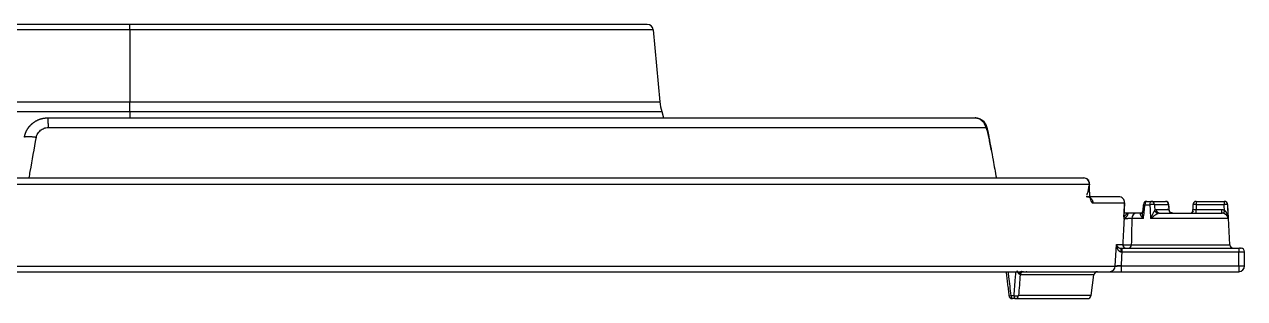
# Model space of a CAD drawing. Header units: millimetres. Extents: x -1286 to 291, y 5350 to 5880.
# Drawn here: x -216.6 to -112.2, y 5489.2 to 5512.7 of the extents above; entities that cross this region are included whole.
import ezdxf

# ---------------------------------------------------------------- set-up
doc = ezdxf.new("R2010")
doc.units = ezdxf.units.MM
doc.layers.add('粗实线层', color=7, linetype='Continuous', lineweight=35)

msp = doc.modelspace()

# ---------------------------------------------------------------- linework, layer by layer
at = {"layer": '粗实线层', "lineweight": 25}
for p, q in [((-207.617, 5512.679), (-251.837, 5512.679)), ((-207.617, 5512.219), (-251.837, 5512.219)), ((-207.617, 5512.219), (-207.617, 5512.679)), ((-163.322, 5512.679), (-207.617, 5512.679)), ((-162.816, 5512.219), (-207.617, 5512.219)), ((-207.617, 5512.219), (-207.617, 5506.032)), ((-162.816, 5512.219), (-162.236, 5506.032)), ((-251.837, 5506.032), (-207.617, 5506.032)), ((-207.617, 5506.032), (-162.236, 5506.032)), ((-207.617, 5505.201), (-207.617, 5506.032)), ((-251.837, 5505.201), (-207.617, 5505.201)), ((-214.66, 5504.659), (-135.255, 5504.659)), ((-207.617, 5505.201), (-162.087, 5505.201)), ((-207.617, 5505.201), (-207.617, 5504.659)), ((-162.087, 5505.201), (-161.942, 5504.659)), ((-214.613, 5503.829), (-134.267, 5503.829)), ((-314.187, 5499.514), (-125.964, 5499.514)), ((-314.627, 5498.985), (-125.477, 5498.985)), ((-125.477, 5498.985), (-125.485, 5498.805)), ((-125.676, 5497.906), (-122.965, 5497.906)), ((-125.188, 5497.377), (-122.464, 5497.377)), ((-122.464, 5497.377), (-122.525, 5496.181)), ((-120.858, 5497.232), (-120.86, 5497.232)), ((-120.724, 5497.218), (-120.304, 5497.218)), ((-120.56, 5497.504), (-120.168, 5497.504)), ((-120.168, 5497.504), (-118.974, 5497.504)), ((-119.908, 5497.228), (-118.714, 5497.228)), ((-118.674, 5497.226), (-118.674, 5497.227)), ((-116.628, 5497.205), (-116.626, 5497.202)), ((-116.626, 5497.202), (-116.614, 5497.202)), ((-116.326, 5497.504), (-113.939, 5497.504)), ((-116.326, 5497.504), (-116.326, 5497.228)), ((-116.326, 5497.228), (-113.939, 5497.228)), ((-113.933, 5497.504), (-113.939, 5497.504)), ((-113.939, 5497.504), (-113.939, 5497.228)), ((-113.632, 5497.218), (-113.639, 5497.218)), ((-113.451, 5493.769), (-113.632, 5497.218)), ((-122.494, 5496.181), (-122.525, 5496.181)), ((-121.003, 5496.499), (-121.452, 5496.499)), ((-120.943, 5496.527), (-120.942, 5496.527)), ((-120.932, 5496.51), (-120.923, 5496.513)), ((-118.677, 5496.774), (-119.762, 5496.774)), ((-119.501, 5496.499), (-114.163, 5496.499)), ((-114.163, 5496.774), (-116.331, 5496.774)), ((-116.331, 5496.499), (-116.331, 5496.774)), ((-120.848, 5496.022), (-121.843, 5496.022)), ((-113.583, 5496.022), (-120.236, 5496.022)), ((-123.264, 5491.95), (-123.167, 5493.801)), ((-123.167, 5493.801), (-122.626, 5493.801)), ((-122.699, 5493.484), (-112.695, 5493.484)), ((-122.699, 5493.182), (-112.695, 5493.182)), ((-121.889, 5493.769), (-113.451, 5493.769)), ((-112.695, 5493.484), (-112.695, 5493.463)), ((-112.695, 5493.463), (-112.695, 5493.182)), ((-112.695, 5493.182), (-112.192, 5493.182)), ((-112.695, 5491.976), (-112.695, 5493.182)), ((-112.549, 5493.484), (-112.494, 5493.484)), ((-112.192, 5491.976), (-112.192, 5493.182)), ((-324.662, 5491.95), (-123.264, 5491.95)), ((-122.763, 5491.976), (-112.695, 5491.976)), ((-122.763, 5491.976), (-122.763, 5491.474)), ((-112.695, 5491.976), (-112.192, 5491.976)), ((-112.695, 5491.976), (-112.695, 5491.474)), ((-324.162, 5491.474), (-123.763, 5491.474)), ((-125.086, 5491.214), (-131.405, 5491.214)), ((-125.337, 5489.422), (-125.086, 5491.214)), ((-122.763, 5491.474), (-112.695, 5491.474)), ((-131.924, 5489.416), (-132.175, 5489.416)), ((-131.822, 5489.162), (-132.073, 5489.162)), ((-131.822, 5489.162), (-125.636, 5489.162)), ((-125.337, 5489.422), (-131.543, 5489.422))]:
    msp.add_line(p, q, dxfattribs=at)
for centre, radius, start, end in [((-163.322, 5512.171), 0.508, 5.35974, 90.00226), ((-157.233, 5506.502), 5.025, 185.35976, 195), ((-125.964, 5499.011), 0.502, 357.66828, 90), ((-122.965, 5497.403), 0.502, 357.0564, 90), ((-120.56, 5497.202), 0.301, 90, 174.30642), ((-118.974, 5497.202), 0.301, 4.63194, 90), ((-116.326, 5497.202), 0.301, 90, 179.40112), ((-116.313, 5497.202), 0.301, 177.94552, 180), ((-113.933, 5497.202), 0.301, 2.99997, 89.99942), ((-113.15, 5493.785), 0.301, 182.99962, 269.99267), ((-112.494, 5493.182), 0.301, 0, 90), ((-112.695, 5491.976), 0.502, 270, 0), ((-124.787, 5491.172), 0.301, 89.9997, 171.99996), ((-132.073, 5489.464), 0.301, 186.89133, 270), ((-125.636, 5489.464), 0.301, 270.00036, 352.00005)]:
    msp.add_arc(centre, radius, start, end, dxfattribs=at)
for centre, major_axis, ratio, start_param, end_param in [((-125.964, 5499.011), (0, 0.502), 0.9689792, 4.6600291, 6.2831853), ((-125.964, 5499.011), (0.502, -0.02), 0.0522927, 6.033456, 6.2831817), ((-122.965, 5497.403), (0, 0.502), 0.9992314, 4.6600291, 6.2831853), ((-120.56, 5497.202), (-0.3, 0.03), 0.0022852, 6.1825432, 7.2755124), ((-120.56, 5497.202), (0, 0.301), 0.5449825, 0.0000109, 1.5184336), ((-120.168, 5497.202), (0, 0.301), 0.4536255, 0.0000108, 1.5184368), ((-120.168, 5497.202), (-0.301, -0.016), 0.0847717, 3.6650722, 5.1788041), ((-120.168, 5497.202), (0, 0.301), 0.8660254, 4.7996544, 6.2831847), ((-118.974, 5497.202), (0, 0.301), 0.8660254, 4.7996555, 6.2831853), ((-118.974, 5497.202), (-0.301, -0.024), 0.0345703, 3.1415995, 3.6633394), ((-116.326, 5497.202), (-0.301, 0.003), 0.087151, 5.9449113, 6.2830734), ((-116.326, 5497.202), (-0.301, 0.003), 0.087151, 4.7132987, 5.9449064), ((-113.939, 5497.202), (0, 0.301), 0.998608, 4.7647517, 6.2831852), ((-113.939, 5497.202), (-0.301, -0.014), 0.0870569, 3.1944907, 4.7082225), ((-121.452, 5495.996), (0, -0.502), 0.7781247, 3.1415925, 4.6600291), ((-119.622, 5496.763), (0.165, -0.252), 0.839526, 4.3014833, 5.7292091), ((-119.501, 5496.8), (0, -0.301), 0.8660254, 4.7996548, 6.2831797), ((-118.417, 5496.8), (0, -0.301), 0.8660254, 4.7996554, 6.2831853), ((-122.786, 5493.182), (0, 0.302), 0.1079966, 4.7067549, 6.2831853), ((-122.325, 5493.785), (0, 0.301), 0.9994757, 1.5184365, 3.1415927), ((-122.12, 5493.785), (0, 0.301), 0.7685062, 3.1417206, 4.6600358), ((-123.763, 5491.976), (0, 0.502), 0.9941707, 3.1415913, 4.660029), ((-131.159, 5491.172), (0, -0.301), 0.8811938, 3.1415752, 4.5534331), ((-131.126, 5491.172), (0, -0.301), 0.9365595, 3.141591, 4.5726959), ((-132.073, 5489.464), (0.299, 0.036), 0.1227443, 3.1416147, 4.3504022), ((-132.073, 5489.464), (0, -0.301), 0.3420201, 4.8695193, 6.2831853), ((-131.822, 5489.464), (0.301, -0.023), 0.1923267, 4.3815811, 5.9245333), ((-131.822, 5489.464), (0, -0.301), 0.3420201, 4.8694769, 6.2831853), ((-131.822, 5489.464), (0, -0.301), 0.9375522, 0.0000062, 1.4311709)]:
    msp.add_ellipse(centre, major_axis=major_axis, ratio=ratio, start_param=start_param, end_param=end_param, dxfattribs=at)
for points, knots in [([(-216.64, 5502.998), (-216.639, 5503.005), (-216.636, 5503.02), (-216.632, 5503.041), (-216.628, 5503.062), (-216.623, 5503.083), (-216.618, 5503.103), (-216.614, 5503.124), (-216.609, 5503.144), (-216.603, 5503.165), (-216.598, 5503.185), (-216.592, 5503.205), (-216.586, 5503.224), (-216.581, 5503.244), (-216.574, 5503.263), (-216.568, 5503.282), (-216.562, 5503.301), (-216.555, 5503.32), (-216.549, 5503.338), (-216.542, 5503.357), (-216.535, 5503.375), (-216.528, 5503.393), (-216.521, 5503.411), (-216.513, 5503.429), (-216.506, 5503.446), (-216.498, 5503.463), (-216.49, 5503.481), (-216.483, 5503.498), (-216.475, 5503.514), (-216.467, 5503.531), (-216.459, 5503.547), (-216.451, 5503.563), (-216.442, 5503.579), (-216.434, 5503.595), (-216.425, 5503.611), (-216.417, 5503.626), (-216.408, 5503.642), (-216.4, 5503.657), (-216.391, 5503.672), (-216.382, 5503.686), (-216.373, 5503.701), (-216.364, 5503.715), (-216.356, 5503.729), (-216.347, 5503.743), (-216.337, 5503.757), (-216.328, 5503.771), (-216.319, 5503.784), (-216.31, 5503.798), (-216.301, 5503.811), (-216.292, 5503.824), (-216.282, 5503.837), (-216.273, 5503.849), (-216.264, 5503.862), (-216.254, 5503.874), (-216.245, 5503.886), (-216.236, 5503.898), (-216.226, 5503.91), (-216.217, 5503.921), (-216.207, 5503.933), (-216.198, 5503.944), (-216.189, 5503.955), (-216.179, 5503.966), (-216.17, 5503.977), (-216.16, 5503.987), (-216.151, 5503.998), (-216.142, 5504.008), (-216.132, 5504.018), (-216.123, 5504.028), (-216.114, 5504.038), (-216.104, 5504.047), (-216.095, 5504.057), (-216.086, 5504.066), (-216.077, 5504.076), (-216.067, 5504.085), (-216.058, 5504.094), (-216.049, 5504.102), (-216.04, 5504.111), (-216.031, 5504.119), (-216.022, 5504.128), (-216.013, 5504.136), (-216.004, 5504.144), (-215.995, 5504.152), (-215.986, 5504.16), (-215.978, 5504.168), (-215.969, 5504.175), (-215.96, 5504.183), (-215.942, 5504.198), (-215.914, 5504.221), (-215.876, 5504.25), (-215.837, 5504.279), (-215.798, 5504.306), (-215.759, 5504.333), (-215.719, 5504.358), (-215.678, 5504.383), (-215.637, 5504.406), (-215.596, 5504.428), (-215.555, 5504.449), (-215.513, 5504.47), (-215.471, 5504.489), (-215.429, 5504.507), (-215.387, 5504.524), (-215.344, 5504.54), (-215.301, 5504.554), (-215.259, 5504.568), (-215.216, 5504.581), (-215.173, 5504.593), (-215.13, 5504.604), (-215.087, 5504.614), (-215.044, 5504.622), (-215.001, 5504.63), (-214.958, 5504.637), (-214.915, 5504.643), (-214.872, 5504.648), (-214.829, 5504.652), (-214.787, 5504.655), (-214.745, 5504.658), (-214.703, 5504.659), (-214.674, 5504.659), (-214.66, 5504.659)], [0, 0, 0, 0, 0.0077625, 0.0154804, 0.0231539, 0.030783, 0.0383675, 0.0459076, 0.0534033, 0.0608544, 0.0682611, 0.0756233, 0.082941, 0.0902143, 0.0974431, 0.1046274, 0.1117672, 0.1188626, 0.1259135, 0.1329199, 0.1398819, 0.1467994, 0.1536724, 0.160501, 0.167285, 0.1740246, 0.1807198, 0.1873705, 0.1939766, 0.2005384, 0.2070556, 0.2135284, 0.2199568, 0.2263406, 0.23268, 0.2389749, 0.2452254, 0.2514313, 0.2575928, 0.2637099, 0.2697825, 0.2758106, 0.2817942, 0.2877334, 0.2936281, 0.2994783, 0.3052841, 0.3110454, 0.3167622, 0.3224346, 0.3280625, 0.333646, 0.3391849, 0.3446795, 0.3501295, 0.3555351, 0.3608962, 0.3662129, 0.3714851, 0.3767128, 0.381896, 0.3870348, 0.3921292, 0.3971791, 0.4021845, 0.4071454, 0.4120619, 0.416934, 0.4217615, 0.4265447, 0.4312833, 0.4359775, 0.4406273, 0.4452325, 0.4497934, 0.4543097, 0.4587816, 0.4632091, 0.4675921, 0.4719306, 0.4762247, 0.4804743, 0.4846795, 0.4888402, 0.4929565, 0.4970283, 0.5010557, 0.5183346, 0.5355342, 0.5526546, 0.5696958, 0.5866579, 0.6035408, 0.6203446, 0.6370693, 0.653715, 0.6702817, 0.6867695, 0.7031783, 0.7195082, 0.7357592, 0.7519315, 0.7680249, 0.7840396, 0.7999756, 0.815833, 0.8316117, 0.8473118, 0.8629334, 0.8784764, 0.893941, 0.9093272, 0.924635, 0.9398645, 0.9550157, 0.9700886, 0.9850834, 1, 1, 1, 1]), ([(-214.66, 5504.659), (-214.658, 5504.659), (-214.655, 5504.654), (-214.649, 5504.634), (-214.647, 5504.619), (-214.641, 5504.579), (-214.639, 5504.554), (-214.634, 5504.495), (-214.632, 5504.462), (-214.627, 5504.386), (-214.625, 5504.345), (-214.622, 5504.255), (-214.62, 5504.207), (-214.617, 5504.106), (-214.616, 5504.053), (-214.614, 5503.943), (-214.613, 5503.886), (-214.613, 5503.829)], [0, 0, 0, 0, 0.125, 0.125, 0.25, 0.25, 0.375, 0.375, 0.5, 0.5, 0.625, 0.625, 0.75, 0.75, 0.875, 0.875, 1, 1, 1, 1]), ([(-134.094, 5503.019), (-134.122, 5503.193), (-134.201, 5503.536), (-134.343, 5503.956), (-134.53, 5504.266), (-134.726, 5504.477), (-134.975, 5504.625), (-135.159, 5504.659), (-135.258, 5504.659)], [0, 0, 0, 0, 0.2094811, 0.4345498, 0.5614987, 0.6995917, 0.8472416, 1, 1, 1, 1]), ([(-135.255, 5504.659), (-135.197, 5504.659), (-135.139, 5504.654), (-135.024, 5504.634), (-134.967, 5504.619), (-134.857, 5504.579), (-134.804, 5504.554), (-134.703, 5504.495), (-134.655, 5504.462), (-134.565, 5504.386), (-134.524, 5504.345), (-134.449, 5504.255), (-134.415, 5504.207), (-134.357, 5504.106), (-134.332, 5504.053), (-134.292, 5503.943), (-134.277, 5503.886), (-134.267, 5503.829)], [0, 0, 0, 0, 0.125, 0.125, 0.25, 0.25, 0.375, 0.375, 0.5, 0.5, 0.625, 0.625, 0.75, 0.75, 0.875, 0.875, 1, 1, 1, 1]), ([(-216.236, 5499.514), (-216.204, 5499.694), (-215.996, 5500.86), (-215.789, 5502.021), (-215.614, 5502.998)], [0, 0, 0, 0, 0.1544682, 1, 1, 1, 1]), ([(-134.078, 5502.998), (-133.959, 5502.347), (-133.747, 5501.187), (-133.536, 5500.023), (-133.443, 5499.514)], [0, 0, 0, 0, 0.5636581, 1, 1, 1, 1]), ([(-125.682, 5498.043), (-125.664, 5498.088), (-125.622, 5498.205), (-125.563, 5498.473), (-125.519, 5498.701), (-125.495, 5498.832)], [0, 0, 0, 0, 0.2915245, 0.6309323, 1, 1, 1, 1]), ([(-125.485, 5498.805), (-125.485, 5498.799), (-125.485, 5498.788), (-125.486, 5498.77), (-125.487, 5498.752), (-125.487, 5498.734), (-125.488, 5498.717), (-125.488, 5498.699), (-125.488, 5498.681), (-125.489, 5498.664), (-125.489, 5498.646), (-125.489, 5498.629), (-125.489, 5498.612), (-125.49, 5498.594), (-125.49, 5498.577), (-125.49, 5498.56), (-125.49, 5498.543), (-125.489, 5498.525), (-125.489, 5498.508), (-125.489, 5498.492), (-125.489, 5498.475), (-125.489, 5498.458), (-125.488, 5498.441), (-125.488, 5498.424), (-125.487, 5498.408), (-125.487, 5498.391), (-125.486, 5498.375), (-125.486, 5498.359), (-125.485, 5498.342), (-125.484, 5498.326), (-125.483, 5498.31), (-125.483, 5498.294), (-125.482, 5498.278), (-125.481, 5498.262), (-125.48, 5498.247), (-125.479, 5498.231), (-125.478, 5498.216), (-125.477, 5498.2), (-125.476, 5498.185), (-125.474, 5498.17), (-125.473, 5498.155), (-125.472, 5498.14), (-125.471, 5498.125), (-125.469, 5498.11), (-125.468, 5498.096), (-125.466, 5498.081), (-125.465, 5498.067), (-125.463, 5498.053), (-125.462, 5498.039), (-125.46, 5498.025), (-125.458, 5498.011), (-125.457, 5497.997), (-125.455, 5497.984), (-125.453, 5497.97), (-125.451, 5497.957), (-125.449, 5497.944), (-125.447, 5497.931), (-125.445, 5497.918), (-125.443, 5497.905), (-125.441, 5497.892), (-125.439, 5497.88), (-125.437, 5497.867), (-125.435, 5497.855), (-125.433, 5497.843), (-125.431, 5497.831), (-125.428, 5497.819), (-125.426, 5497.808), (-125.418, 5497.768), (-125.403, 5497.704), (-125.38, 5497.622), (-125.353, 5497.549), (-125.325, 5497.49), (-125.294, 5497.44), (-125.267, 5497.411), (-125.244, 5497.394), (-125.229, 5497.386), (-125.216, 5497.381), (-125.205, 5497.378), (-125.196, 5497.377), (-125.191, 5497.377), (-125.188, 5497.377)], [0, 0, 0, 0, 0.0076769, 0.0153452, 0.0230051, 0.0306565, 0.0382995, 0.045934, 0.0535603, 0.0611782, 0.0687879, 0.0763892, 0.0839824, 0.0915673, 0.0991441, 0.1067127, 0.1142732, 0.1218256, 0.12937, 0.1369064, 0.1444348, 0.1519552, 0.1594677, 0.1669724, 0.1744692, 0.1819582, 0.1894392, 0.1969124, 0.2043777, 0.211835, 0.2192844, 0.2267259, 0.2341593, 0.2415848, 0.2490022, 0.2564116, 0.2638129, 0.2712061, 0.2785913, 0.2859682, 0.2933371, 0.3006977, 0.3080502, 0.3153945, 0.3227306, 0.3300584, 0.3373781, 0.3446895, 0.3519926, 0.3592876, 0.3665743, 0.3738529, 0.3811232, 0.3883854, 0.3956394, 0.4028852, 0.4101227, 0.417352, 0.424573, 0.4317856, 0.4389899, 0.4461857, 0.4533732, 0.4605521, 0.4677225, 0.4748844, 0.4820377, 0.4891823, 0.5482433, 0.6090852, 0.6717064, 0.7360847, 0.791819, 0.8649202, 0.8969129, 0.9251083, 0.9495114, 0.9701259, 0.9869548, 1, 1, 1, 1]), ([(-125.745, 5497.925), (-125.744, 5497.924), (-125.739, 5497.922), (-125.732, 5497.918), (-125.721, 5497.913), (-125.71, 5497.91), (-125.699, 5497.907), (-125.688, 5497.906), (-125.68, 5497.906), (-125.676, 5497.906)], [0, 0, 0, 0, 0.0402984, 0.1945874, 0.3511388, 0.5099543, 0.6710353, 0.8343834, 1, 1, 1, 1]), ([(-125.676, 5497.906), (-125.643, 5497.906), (-125.61, 5497.902), (-125.545, 5497.888), (-125.514, 5497.878), (-125.453, 5497.851), (-125.424, 5497.835), (-125.37, 5497.796), (-125.345, 5497.774), (-125.299, 5497.724), (-125.279, 5497.697), (-125.244, 5497.64), (-125.229, 5497.609), (-125.206, 5497.545), (-125.198, 5497.512), (-125.188, 5497.445), (-125.187, 5497.411), (-125.188, 5497.377)], [0, 0, 0, 0, 0.125, 0.125, 0.25, 0.25, 0.375, 0.375, 0.5, 0.5, 0.625, 0.625, 0.75, 0.75, 0.875, 0.875, 1, 1, 1, 1]), ([(-122.494, 5496.181), (-122.492, 5496.222), (-122.498, 5496.263), (-122.514, 5496.306), (-122.516, 5496.31), (-122.518, 5496.314)], [0, 0, 0, 0, 0.9010524, 0.9010524, 1, 1, 1, 1]), ([(-122.139, 5496.499), (-122.148, 5496.499), (-122.166, 5496.499), (-122.192, 5496.499), (-122.219, 5496.499), (-122.246, 5496.499), (-122.273, 5496.499), (-122.304, 5496.499), (-122.34, 5496.499), (-122.373, 5496.499), (-122.397, 5496.499), (-122.412, 5496.499), (-122.424, 5496.499), (-122.435, 5496.499), (-122.447, 5496.499), (-122.462, 5496.499), (-122.482, 5496.499), (-122.499, 5496.499), (-122.51, 5496.499), (-122.513, 5496.499)], [0, 0, 0, 0, 0.0667803, 0.1344807, 0.2030935, 0.2728297, 0.3440443, 0.4169778, 0.5148981, 0.6267298, 0.6716285, 0.7110564, 0.7448739, 0.7729548, 0.7951825, 0.8439441, 0.9037534, 0.9748548, 1, 1, 1, 1]), ([(-122.507, 5495.97), (-122.506, 5495.997), (-122.486, 5496.022), (-122.429, 5496.075), (-122.391, 5496.104), (-122.338, 5496.148), (-122.313, 5496.171), (-122.29, 5496.194), (-122.276, 5496.209), (-122.256, 5496.232), (-122.24, 5496.255), (-122.221, 5496.285), (-122.213, 5496.3), (-122.199, 5496.328), (-122.194, 5496.341), (-122.183, 5496.367), (-122.179, 5496.379), (-122.167, 5496.413), (-122.161, 5496.433), (-122.152, 5496.465), (-122.148, 5496.478), (-122.143, 5496.494), (-122.141, 5496.498), (-122.139, 5496.499)], [0, 0, 0, 0, 0.125, 0.125, 0.25, 0.25, 0.3125, 0.34375, 0.34375, 0.375, 0.4375, 0.4375, 0.5, 0.5, 0.5625, 0.5625, 0.625, 0.625, 0.75, 0.75, 0.875, 0.875, 1, 1, 1, 1]), ([(-122.139, 5496.499), (-122.151, 5496.499), (-122.163, 5496.496), (-122.187, 5496.488), (-122.2, 5496.482), (-122.226, 5496.467), (-122.24, 5496.457), (-122.268, 5496.435), (-122.283, 5496.422), (-122.315, 5496.393), (-122.332, 5496.377), (-122.358, 5496.351), (-122.367, 5496.342), (-122.386, 5496.323), (-122.396, 5496.314), (-122.415, 5496.294), (-122.425, 5496.285), (-122.444, 5496.265), (-122.454, 5496.254), (-122.47, 5496.234), (-122.478, 5496.224), (-122.489, 5496.203), (-122.493, 5496.192), (-122.494, 5496.181)], [0, 0, 0, 0, 0.125, 0.125, 0.25, 0.25, 0.375, 0.375, 0.5, 0.5, 0.625, 0.625, 0.6875, 0.6875, 0.75, 0.75, 0.8125, 0.8125, 0.875, 0.875, 0.9375, 0.9375, 1, 1, 1, 1]), ([(-121.585, 5496.465), (-121.612, 5496.472), (-121.68, 5496.483), (-121.834, 5496.493), (-122.033, 5496.498), (-122.178, 5496.499), (-122.256, 5496.499)], [0, 0, 0, 0, 0.2305589, 0.474552, 0.7313389, 1, 1, 1, 1]), ([(-120.848, 5496.022), (-120.852, 5496.026), (-120.859, 5496.033), (-120.87, 5496.044), (-120.88, 5496.054), (-120.89, 5496.065), (-120.899, 5496.075), (-120.909, 5496.085), (-120.918, 5496.095), (-120.926, 5496.105), (-120.935, 5496.114), (-120.943, 5496.124), (-120.951, 5496.133), (-120.958, 5496.142), (-120.966, 5496.151), (-120.973, 5496.16), (-120.98, 5496.168), (-120.986, 5496.177), (-120.993, 5496.185), (-120.999, 5496.193), (-121.005, 5496.201), (-121.011, 5496.209), (-121.016, 5496.216), (-121.021, 5496.223), (-121.026, 5496.231), (-121.031, 5496.238), (-121.036, 5496.245), (-121.04, 5496.251), (-121.045, 5496.258), (-121.049, 5496.264), (-121.053, 5496.27), (-121.056, 5496.276), (-121.061, 5496.285), (-121.067, 5496.295), (-121.074, 5496.309), (-121.08, 5496.323), (-121.085, 5496.337), (-121.09, 5496.351), (-121.093, 5496.365), (-121.096, 5496.379), (-121.098, 5496.392), (-121.098, 5496.403), (-121.098, 5496.413), (-121.098, 5496.422), (-121.096, 5496.431), (-121.095, 5496.438), (-121.092, 5496.445), (-121.09, 5496.452), (-121.086, 5496.457), (-121.083, 5496.463), (-121.078, 5496.467), (-121.074, 5496.471), (-121.07, 5496.474), (-121.069, 5496.475)], [0, 0, 0, 0, 0.0206987, 0.0411237, 0.0612746, 0.0811509, 0.1007523, 0.1200784, 0.139129, 0.1579038, 0.1764026, 0.1946254, 0.2125718, 0.230242, 0.2476358, 0.2647533, 0.2815945, 0.2981595, 0.3144484, 0.3304612, 0.3461982, 0.3616596, 0.3768456, 0.3917564, 0.4063922, 0.4207535, 0.4348405, 0.4486535, 0.4621929, 0.4754591, 0.4884524, 0.5011734, 0.5136225, 0.5414277, 0.5699341, 0.5991571, 0.6291111, 0.659809, 0.6912628, 0.7234836, 0.7564815, 0.7827649, 0.8079007, 0.8319028, 0.8547866, 0.8765685, 0.8972666, 0.9169009, 0.9354935, 0.9530694, 0.9696568, 0.9852879, 1, 1, 1, 1]), ([(-120.944, 5496.526), (-120.944, 5496.526), (-120.944, 5496.526), (-120.955, 5496.516), (-120.967, 5496.508), (-120.992, 5496.494), (-121.006, 5496.488), (-121.036, 5496.479), (-121.052, 5496.476), (-121.069, 5496.475)], [0, 0, 0, 0, 0.007775, 0.007775, 0.3385167, 0.3385167, 0.6692583, 0.6692583, 1, 1, 1, 1]), ([(-121.069, 5496.475), (-121.067, 5496.476), (-121.064, 5496.478), (-121.059, 5496.481), (-121.055, 5496.484), (-121.05, 5496.487), (-121.045, 5496.489), (-121.04, 5496.491), (-121.036, 5496.493), (-121.031, 5496.494), (-121.026, 5496.496), (-121.021, 5496.497), (-121.017, 5496.497), (-121.012, 5496.498), (-121.007, 5496.498), (-121.004, 5496.499), (-121.003, 5496.499)], [0, 0, 0, 0, 0.0696001, 0.1394759, 0.2096289, 0.2800607, 0.3507727, 0.4217664, 0.4930431, 0.564604, 0.6364503, 0.7085832, 0.7810036, 0.8537126, 0.9267111, 1, 1, 1, 1]), ([(-120.848, 5496.022), (-120.85, 5496.028), (-120.854, 5496.04), (-120.858, 5496.058), (-120.863, 5496.076), (-120.868, 5496.093), (-120.872, 5496.11), (-120.877, 5496.127), (-120.881, 5496.144), (-120.884, 5496.16), (-120.888, 5496.177), (-120.892, 5496.193), (-120.895, 5496.209), (-120.898, 5496.224), (-120.901, 5496.24), (-120.904, 5496.255), (-120.907, 5496.27), (-120.909, 5496.284), (-120.912, 5496.299), (-120.914, 5496.313), (-120.916, 5496.327), (-120.918, 5496.34), (-120.92, 5496.354), (-120.921, 5496.367), (-120.923, 5496.38), (-120.924, 5496.392), (-120.925, 5496.405), (-120.926, 5496.418), (-120.927, 5496.432), (-120.928, 5496.447), (-120.929, 5496.462), (-120.929, 5496.478), (-120.929, 5496.495), (-120.929, 5496.512), (-120.929, 5496.529), (-120.928, 5496.547), (-120.926, 5496.565), (-120.924, 5496.584), (-120.921, 5496.603), (-120.917, 5496.623), (-120.912, 5496.643), (-120.907, 5496.661), (-120.901, 5496.677), (-120.895, 5496.691), (-120.89, 5496.703), (-120.884, 5496.714), (-120.879, 5496.723), (-120.874, 5496.73), (-120.87, 5496.734), (-120.869, 5496.736)], [0, 0, 0, 0, 0.0229301, 0.045612, 0.0680456, 0.0902308, 0.1121675, 0.1338557, 0.1552954, 0.1764869, 0.1974286, 0.2181172, 0.2385499, 0.258724, 0.2786372, 0.2982875, 0.3176735, 0.3367936, 0.3556466, 0.3742315, 0.3925476, 0.4105945, 0.4283722, 0.4458808, 0.4631203, 0.4800903, 0.4967904, 0.5132598, 0.5328458, 0.5533318, 0.5747109, 0.5969736, 0.6201073, 0.6440975, 0.6689288, 0.6945855, 0.7210513, 0.7483042, 0.7763212, 0.8093163, 0.839866, 0.868009, 0.8937863, 0.9172282, 0.9383558, 0.9571831, 0.9737208, 0.9879833, 1, 1, 1, 1]), ([(-118.828, 5496.8), (-118.825, 5496.8), (-118.82, 5496.799), (-118.812, 5496.799), (-118.805, 5496.798), (-118.797, 5496.797), (-118.789, 5496.797), (-118.782, 5496.796), (-118.775, 5496.795), (-118.767, 5496.795), (-118.76, 5496.794), (-118.753, 5496.794), (-118.746, 5496.793), (-118.739, 5496.793), (-118.733, 5496.792), (-118.726, 5496.792), (-118.72, 5496.791), (-118.714, 5496.791), (-118.708, 5496.79), (-118.703, 5496.79), (-118.697, 5496.79), (-118.692, 5496.789), (-118.687, 5496.789), (-118.682, 5496.788), (-118.678, 5496.788), (-118.673, 5496.788), (-118.669, 5496.787), (-118.666, 5496.787), (-118.662, 5496.786), (-118.659, 5496.786), (-118.656, 5496.786), (-118.653, 5496.785), (-118.65, 5496.785), (-118.648, 5496.785), (-118.646, 5496.784), (-118.644, 5496.784), (-118.643, 5496.783), (-118.641, 5496.783), (-118.641, 5496.783), (-118.641, 5496.783)], [0, 0, 0, 0, 0.02688, 0.0539295, 0.081139, 0.1084985, 0.1359974, 0.163625, 0.1913701, 0.2192209, 0.2471657, 0.275192, 0.3032874, 0.3314392, 0.3596342, 0.3878593, 0.4161013, 0.4443467, 0.4725821, 0.5007939, 0.5289687, 0.5570931, 0.5851538, 0.6131376, 0.6410314, 0.6688224, 0.6964981, 0.7240462, 0.7514545, 0.7787116, 0.8058059, 0.8327266, 0.8594631, 0.8860053, 0.9123435, 0.9384685, 0.9643714, 0.990044, 1, 1, 1, 1]), ([(-118.677, 5496.774), (-118.676, 5496.774), (-118.673, 5496.774), (-118.67, 5496.774), (-118.666, 5496.774), (-118.663, 5496.774), (-118.659, 5496.774), (-118.656, 5496.774), (-118.653, 5496.775), (-118.65, 5496.775), (-118.647, 5496.775), (-118.645, 5496.776), (-118.642, 5496.776), (-118.641, 5496.776), (-118.639, 5496.777), (-118.638, 5496.778), (-118.637, 5496.778), (-118.637, 5496.779), (-118.638, 5496.779), (-118.639, 5496.78), (-118.64, 5496.781), (-118.642, 5496.781), (-118.645, 5496.782), (-118.649, 5496.783), (-118.653, 5496.783), (-118.658, 5496.784), (-118.664, 5496.785), (-118.67, 5496.785), (-118.677, 5496.786), (-118.685, 5496.787), (-118.694, 5496.788), (-118.703, 5496.789), (-118.713, 5496.79), (-118.724, 5496.791), (-118.735, 5496.791), (-118.747, 5496.792), (-118.76, 5496.794), (-118.773, 5496.795), (-118.786, 5496.796), (-118.8, 5496.797), (-118.814, 5496.798), (-118.823, 5496.799), (-118.828, 5496.8)], [0, 0, 0, 0, 0.0148135, 0.0301699, 0.0460814, 0.0625594, 0.0796148, 0.0972576, 0.1154972, 0.1343419, 0.1537986, 0.1738734, 0.1945705, 0.2158927, 0.2378409, 0.260414, 0.2836086, 0.3074191, 0.3318372, 0.3568521, 0.3824499, 0.4086138, 0.4353238, 0.4625571, 0.4902873, 0.5184852, 0.5471182, 0.5761509, 0.6055451, 0.6352601, 0.6652527, 0.6954778, 0.7258888, 0.7564377, 0.7870759, 0.8177544, 0.8484242, 0.8790371, 0.909546, 0.9399049, 0.9700701, 1, 1, 1, 1]), ([(-118.507, 5496.517), (-118.517, 5496.526), (-118.54, 5496.553), (-118.601, 5496.637), (-118.628, 5496.718), (-118.641, 5496.78)], [0, 0, 0, 0, 0.2721913, 0.5305894, 1, 1, 1, 1]), ([(-118.361, 5496.499), (-118.364, 5496.499), (-118.37, 5496.499), (-118.379, 5496.499), (-118.388, 5496.5), (-118.397, 5496.5), (-118.406, 5496.501), (-118.415, 5496.503), (-118.425, 5496.504), (-118.434, 5496.506), (-118.444, 5496.508), (-118.453, 5496.51), (-118.462, 5496.513), (-118.472, 5496.516), (-118.481, 5496.519), (-118.49, 5496.522), (-118.496, 5496.524), (-118.499, 5496.525)], [0, 0, 0, 0, 0.0624984, 0.1257703, 0.1897933, 0.2545427, 0.3199914, 0.3861109, 0.4528709, 0.5202397, 0.5881846, 0.656672, 0.7256677, 0.7951367, 0.8650441, 0.9353549, 1, 1, 1, 1]), ([(-116.629, 5496.8), (-116.63, 5496.794), (-116.632, 5496.781), (-116.634, 5496.763), (-116.637, 5496.746), (-116.64, 5496.729), (-116.643, 5496.713), (-116.646, 5496.698), (-116.649, 5496.683), (-116.652, 5496.67), (-116.655, 5496.657), (-116.658, 5496.645), (-116.661, 5496.633), (-116.664, 5496.622), (-116.668, 5496.612), (-116.671, 5496.603), (-116.674, 5496.595), (-116.677, 5496.585), (-116.682, 5496.575), (-116.687, 5496.563), (-116.693, 5496.553), (-116.698, 5496.544), (-116.704, 5496.535), (-116.71, 5496.527), (-116.717, 5496.521), (-116.723, 5496.515), (-116.73, 5496.51), (-116.737, 5496.506), (-116.744, 5496.502), (-116.751, 5496.5), (-116.758, 5496.499), (-116.763, 5496.499), (-116.766, 5496.499)], [0, 0, 0, 0, 0.0440739, 0.0867065, 0.1279002, 0.1676579, 0.2059826, 0.2428777, 0.278347, 0.3123949, 0.3450261, 0.3762463, 0.4060617, 0.4344797, 0.4615085, 0.4871579, 0.5114394, 0.5343663, 0.5719279, 0.6086147, 0.644471, 0.6795444, 0.7138857, 0.7475491, 0.7805921, 0.8130754, 0.8450631, 0.8766221, 0.9078221, 0.9387354, 0.9694361, 1, 1, 1, 1]), ([(-116.632, 5496.799), (-116.648, 5496.705), (-116.638, 5496.63), (-116.606, 5496.579), (-116.605, 5496.577)], [0, 0, 0, 0, 0.9636277, 1, 1, 1, 1]), ([(-116.331, 5496.774), (-116.339, 5496.774), (-116.363, 5496.773), (-116.406, 5496.774), (-116.461, 5496.775), (-116.516, 5496.777), (-116.568, 5496.78), (-116.609, 5496.786), (-116.632, 5496.792), (-116.634, 5496.797), (-116.63, 5496.8), (-116.629, 5496.8)], [0, 0, 0, 0, 0.0430798, 0.1414612, 0.2525137, 0.3780473, 0.5177393, 0.6688153, 0.8266621, 0.9878702, 1, 1, 1, 1]), ([(-113.916, 5496.736), (-113.92, 5496.738), (-113.93, 5496.741), (-113.944, 5496.745), (-113.958, 5496.748), (-113.972, 5496.752), (-113.986, 5496.755), (-114, 5496.758), (-114.015, 5496.761), (-114.029, 5496.763), (-114.044, 5496.765), (-114.058, 5496.767), (-114.073, 5496.769), (-114.088, 5496.77), (-114.103, 5496.772), (-114.118, 5496.773), (-114.133, 5496.773), (-114.148, 5496.774), (-114.158, 5496.774), (-114.163, 5496.774)], [0, 0, 0, 0, 0.0575215, 0.1152048, 0.1730485, 0.2310516, 0.289214, 0.3475377, 0.4060246, 0.464676, 0.5234928, 0.5824759, 0.6416255, 0.7009417, 0.7604241, 0.8200722, 0.879885, 0.9398614, 1, 1, 1, 1]), ([(-114.005, 5496.475), (-114.009, 5496.476), (-114.016, 5496.478), (-114.027, 5496.481), (-114.037, 5496.484), (-114.048, 5496.487), (-114.06, 5496.489), (-114.071, 5496.491), (-114.082, 5496.493), (-114.093, 5496.494), (-114.105, 5496.496), (-114.116, 5496.497), (-114.128, 5496.497), (-114.139, 5496.498), (-114.151, 5496.498), (-114.159, 5496.499), (-114.163, 5496.499)], [0, 0, 0, 0, 0.0696255, 0.1395226, 0.2096931, 0.2801384, 0.3508601, 0.4218595, 0.4931381, 0.5646969, 0.6365374, 0.7086604, 0.7810673, 0.8537589, 0.9267361, 1, 1, 1, 1]), ([(-113.583, 5496.022), (-113.583, 5496.026), (-113.584, 5496.032), (-113.586, 5496.042), (-113.588, 5496.051), (-113.59, 5496.061), (-113.593, 5496.07), (-113.595, 5496.079), (-113.598, 5496.088), (-113.6, 5496.097), (-113.603, 5496.106), (-113.607, 5496.115), (-113.61, 5496.123), (-113.613, 5496.132), (-113.617, 5496.14), (-113.62, 5496.148), (-113.624, 5496.156), (-113.628, 5496.164), (-113.632, 5496.172), (-113.636, 5496.179), (-113.64, 5496.187), (-113.644, 5496.194), (-113.648, 5496.202), (-113.653, 5496.209), (-113.657, 5496.216), (-113.662, 5496.223), (-113.666, 5496.229), (-113.671, 5496.236), (-113.676, 5496.242), (-113.68, 5496.249), (-113.685, 5496.255), (-113.69, 5496.261), (-113.695, 5496.267), (-113.699, 5496.273), (-113.706, 5496.28), (-113.715, 5496.29), (-113.726, 5496.303), (-113.738, 5496.315), (-113.751, 5496.328), (-113.765, 5496.34), (-113.78, 5496.353), (-113.796, 5496.366), (-113.813, 5496.379), (-113.829, 5496.391), (-113.846, 5496.402), (-113.862, 5496.412), (-113.878, 5496.421), (-113.894, 5496.43), (-113.909, 5496.437), (-113.924, 5496.444), (-113.939, 5496.451), (-113.953, 5496.457), (-113.967, 5496.462), (-113.98, 5496.467), (-113.993, 5496.471), (-114.001, 5496.474), (-114.005, 5496.475)], [0, 0, 0, 0, 0.0185783, 0.0369544, 0.0551281, 0.0730988, 0.0908665, 0.1084308, 0.1257914, 0.1429482, 0.1599011, 0.1766497, 0.1931941, 0.2095341, 0.2256696, 0.2416005, 0.257327, 0.2728488, 0.2881661, 0.3032789, 0.3181873, 0.3328912, 0.3473908, 0.3616862, 0.3757776, 0.389665, 0.4033487, 0.4168288, 0.4301055, 0.443179, 0.4560496, 0.4687174, 0.4811828, 0.4934459, 0.5055071, 0.5309495, 0.5568717, 0.583285, 0.6101999, 0.6376265, 0.665574, 0.6940514, 0.7230669, 0.7526282, 0.7791146, 0.8044723, 0.8287162, 0.851862, 0.8739271, 0.8949303, 0.9148924, 0.9338364, 0.9517882, 0.9687766, 0.9848347, 1, 1, 1, 1]), ([(-113.583, 5496.022), (-113.583, 5496.028), (-113.584, 5496.04), (-113.586, 5496.058), (-113.588, 5496.075), (-113.591, 5496.093), (-113.593, 5496.11), (-113.595, 5496.127), (-113.598, 5496.143), (-113.601, 5496.16), (-113.604, 5496.176), (-113.608, 5496.192), (-113.611, 5496.208), (-113.615, 5496.223), (-113.618, 5496.239), (-113.622, 5496.254), (-113.626, 5496.269), (-113.63, 5496.283), (-113.634, 5496.298), (-113.639, 5496.312), (-113.643, 5496.326), (-113.648, 5496.339), (-113.653, 5496.353), (-113.658, 5496.366), (-113.662, 5496.379), (-113.668, 5496.392), (-113.673, 5496.404), (-113.679, 5496.42), (-113.688, 5496.439), (-113.698, 5496.461), (-113.708, 5496.483), (-113.719, 5496.503), (-113.73, 5496.524), (-113.741, 5496.543), (-113.753, 5496.562), (-113.765, 5496.58), (-113.777, 5496.598), (-113.789, 5496.614), (-113.801, 5496.63), (-113.814, 5496.645), (-113.826, 5496.659), (-113.839, 5496.673), (-113.852, 5496.685), (-113.865, 5496.697), (-113.878, 5496.708), (-113.89, 5496.718), (-113.903, 5496.728), (-113.912, 5496.733), (-113.916, 5496.736)], [0, 0, 0, 0, 0.0227594, 0.0452841, 0.0675736, 0.0896278, 0.1114464, 0.1330283, 0.1543701, 0.1754685, 0.1963203, 0.2169229, 0.237274, 0.257372, 0.2772151, 0.2968024, 0.3161327, 0.3352044, 0.3540163, 0.3725676, 0.3908576, 0.4088853, 0.42665, 0.4441515, 0.4613896, 0.4783638, 0.495074, 0.5115558, 0.5421602, 0.5721721, 0.6015773, 0.6303624, 0.6585137, 0.6860198, 0.7128691, 0.7390516, 0.7645596, 0.7893858, 0.8135245, 0.8369718, 0.8597277, 0.8817947, 0.9031746, 0.9238688, 0.9438836, 0.9632356, 0.9819382, 1, 1, 1, 1]), ([(-122.754, 5493.18), (-122.749, 5493.18), (-122.731, 5493.181), (-122.713, 5493.182), (-122.699, 5493.182)], [0, 0, 0, 0, 0.2451102, 1, 1, 1, 1]), ([(-122.699, 5493.484), (-122.699, 5493.484), (-122.699, 5493.476), (-122.699, 5493.445), (-122.699, 5493.423), (-122.699, 5493.367), (-122.699, 5493.334), (-122.699, 5493.261), (-122.699, 5493.222), (-122.699, 5493.182)], [0, 0, 0, 0, 0.25, 0.25, 0.5, 0.5, 0.75, 0.75, 1, 1, 1, 1]), ([(-122.626, 5493.801), (-122.625, 5493.799), (-122.623, 5493.798), (-122.614, 5493.795), (-122.607, 5493.793), (-122.591, 5493.79), (-122.581, 5493.788), (-122.559, 5493.785), (-122.546, 5493.784), (-122.519, 5493.781), (-122.505, 5493.78), (-122.474, 5493.777), (-122.458, 5493.776), (-122.41, 5493.773), (-122.377, 5493.771), (-122.337, 5493.769), (-122.329, 5493.769), (-122.312, 5493.768), (-122.303, 5493.768), (-122.277, 5493.767), (-122.258, 5493.766), (-122.219, 5493.765), (-122.2, 5493.765), (-122.159, 5493.764), (-122.138, 5493.764), (-122.096, 5493.764), (-122.075, 5493.764), (-122.033, 5493.764), (-122.013, 5493.764), (-121.974, 5493.765), (-121.955, 5493.766), (-121.92, 5493.767), (-121.904, 5493.768), (-121.889, 5493.769)], [0, 0, 0, 0, 0.0625, 0.0625, 0.125, 0.125, 0.1875, 0.1875, 0.25, 0.25, 0.3125, 0.3125, 0.375, 0.375, 0.5, 0.5, 0.53125, 0.53125, 0.5625, 0.5625, 0.625, 0.625, 0.6875, 0.6875, 0.75, 0.75, 0.8125, 0.8125, 0.875, 0.875, 0.9375, 0.9375, 1, 1, 1, 1]), ([(-112.55, 5493.484), (-112.554, 5493.484), (-112.565, 5493.483), (-112.597, 5493.479), (-112.641, 5493.473), (-112.676, 5493.466), (-112.695, 5493.463)], [0, 0, 0, 0, 0.2245401, 0.4693167, 0.7296296, 1, 1, 1, 1]), ([(-123.264, 5491.95), (-123.264, 5491.95), (-123.263, 5491.95), (-123.261, 5491.95), (-123.259, 5491.95), (-123.257, 5491.95), (-123.254, 5491.951), (-123.251, 5491.951), (-123.248, 5491.951), (-123.244, 5491.952), (-123.239, 5491.952), (-123.234, 5491.952), (-123.228, 5491.953), (-123.222, 5491.953), (-123.215, 5491.954), (-123.208, 5491.954), (-123.199, 5491.955), (-123.19, 5491.955), (-123.181, 5491.956), (-123.17, 5491.957), (-123.159, 5491.957), (-123.147, 5491.958), (-123.134, 5491.959), (-123.12, 5491.959), (-123.106, 5491.96), (-123.09, 5491.961), (-123.074, 5491.962), (-123.057, 5491.962), (-123.04, 5491.963), (-123.021, 5491.964), (-123.002, 5491.965), (-122.983, 5491.965), (-122.962, 5491.966), (-122.941, 5491.967), (-122.92, 5491.968), (-122.898, 5491.969), (-122.876, 5491.97), (-122.854, 5491.971), (-122.831, 5491.972), (-122.808, 5491.974), (-122.786, 5491.975), (-122.77, 5491.976), (-122.763, 5491.976)], [0, 0, 0, 0, 0.0150466, 0.0306242, 0.0467408, 0.0634039, 0.0806206, 0.0983976, 0.1167409, 0.1356557, 0.1551466, 0.1752171, 0.1958699, 0.2171063, 0.2389265, 0.2613293, 0.2843121, 0.3078706, 0.3319987, 0.3566885, 0.3819304, 0.4077124, 0.4340206, 0.4608389, 0.4881489, 0.5159301, 0.5441596, 0.5728123, 0.601861, 0.6312763, 0.6610269, 0.6910796, 0.7213995, 0.7519502, 0.7826941, 0.8135926, 0.8446061, 0.8756948, 0.9068184, 0.9379369, 0.9690104, 1, 1, 1, 1]), ([(-122.763, 5491.976), (-122.766, 5491.976), (-122.774, 5491.975), (-122.785, 5491.975), (-122.797, 5491.974), (-122.808, 5491.974), (-122.819, 5491.973), (-122.831, 5491.973), (-122.842, 5491.972), (-122.853, 5491.972), (-122.864, 5491.971), (-122.875, 5491.971), (-122.886, 5491.97), (-122.897, 5491.97), (-122.908, 5491.969), (-122.918, 5491.969), (-122.929, 5491.968), (-122.939, 5491.968), (-122.95, 5491.968), (-122.96, 5491.967), (-122.97, 5491.967), (-122.98, 5491.966), (-122.99, 5491.966), (-122.999, 5491.966), (-123.009, 5491.965), (-123.018, 5491.965), (-123.027, 5491.964), (-123.036, 5491.964), (-123.045, 5491.964), (-123.053, 5491.963), (-123.062, 5491.963), (-123.07, 5491.963), (-123.078, 5491.962), (-123.086, 5491.962), (-123.093, 5491.962), (-123.101, 5491.961), (-123.108, 5491.961), (-123.115, 5491.96), (-123.122, 5491.96), (-123.129, 5491.96), (-123.135, 5491.959), (-123.141, 5491.959), (-123.147, 5491.959), (-123.153, 5491.958), (-123.159, 5491.958), (-123.164, 5491.958), (-123.17, 5491.958), (-123.175, 5491.957), (-123.18, 5491.957), (-123.184, 5491.957), (-123.189, 5491.956), (-123.193, 5491.956), (-123.197, 5491.956), (-123.201, 5491.955), (-123.205, 5491.955), (-123.209, 5491.955), (-123.213, 5491.955), (-123.216, 5491.954), (-123.219, 5491.954), (-123.222, 5491.954), (-123.225, 5491.954), (-123.228, 5491.953), (-123.231, 5491.953), (-123.233, 5491.953), (-123.236, 5491.953), (-123.238, 5491.952), (-123.24, 5491.952), (-123.242, 5491.952), (-123.244, 5491.952), (-123.246, 5491.952), (-123.248, 5491.951), (-123.25, 5491.951), (-123.251, 5491.951), (-123.253, 5491.951), (-123.254, 5491.951), (-123.255, 5491.951), (-123.256, 5491.951), (-123.258, 5491.95), (-123.259, 5491.95), (-123.26, 5491.95), (-123.26, 5491.95), (-123.261, 5491.95), (-123.262, 5491.95), (-123.263, 5491.95), (-123.263, 5491.95), (-123.264, 5491.95), (-123.264, 5491.95), (-123.264, 5491.95)], [0, 0, 0, 0, 0.015373, 0.0307628, 0.0461645, 0.0615731, 0.0769835, 0.0923907, 0.1077897, 0.1231754, 0.1385427, 0.1538865, 0.1692019, 0.1844838, 0.1997272, 0.2149272, 0.2300789, 0.2451776, 0.2602185, 0.2751968, 0.2901081, 0.3049479, 0.3197117, 0.3343952, 0.3489944, 0.3635051, 0.3779233, 0.3922454, 0.4064674, 0.420586, 0.4345977, 0.4484991, 0.4622872, 0.4759588, 0.4895112, 0.5029416, 0.5162474, 0.5294261, 0.5424754, 0.5553933, 0.5681775, 0.5808262, 0.5933377, 0.6057104, 0.6179427, 0.6300332, 0.6419807, 0.6537842, 0.6654425, 0.6769548, 0.6883203, 0.6995384, 0.7106084, 0.72153, 0.7323028, 0.7429264, 0.7534007, 0.7637257, 0.7739012, 0.7839275, 0.7938045, 0.8035326, 0.813112, 0.822543, 0.8318261, 0.8409617, 0.8499504, 0.8587926, 0.8674891, 0.8760404, 0.8844474, 0.8927106, 0.9008309, 0.9088091, 0.9166459, 0.9243424, 0.9318993, 0.9393175, 0.9465981, 0.9537418, 0.9607497, 0.9676228, 0.974362, 0.9809683, 0.9874427, 0.9937863, 1, 1, 1, 1]), ([(-132.175, 5489.416), (-132.24, 5489.952), (-132.323, 5490.638), (-132.406, 5491.323), (-132.424, 5491.474)], [0, 0, 0, 0, 0.7809546, 1, 1, 1, 1]), ([(-131.924, 5489.416), (-131.905, 5489.673), (-131.865, 5490.186), (-131.813, 5490.872), (-131.78, 5491.301), (-131.766, 5491.474)], [0, 0, 0, 0, 0.3744727, 0.7489454, 1, 1, 1, 1]), ([(-131.494, 5491.281), (-131.496, 5491.283), (-131.5, 5491.288), (-131.505, 5491.295), (-131.511, 5491.301), (-131.516, 5491.308), (-131.522, 5491.315), (-131.527, 5491.322), (-131.532, 5491.328), (-131.537, 5491.335), (-131.542, 5491.341), (-131.547, 5491.348), (-131.551, 5491.354), (-131.556, 5491.36), (-131.56, 5491.366), (-131.564, 5491.372), (-131.569, 5491.378), (-131.573, 5491.384), (-131.577, 5491.39), (-131.581, 5491.396), (-131.585, 5491.401), (-131.588, 5491.407), (-131.592, 5491.412), (-131.595, 5491.418), (-131.598, 5491.423), (-131.602, 5491.428), (-131.605, 5491.433), (-131.609, 5491.44), (-131.614, 5491.45), (-131.621, 5491.463), (-131.628, 5491.478), (-131.637, 5491.494), (-131.646, 5491.513), (-131.653, 5491.527), (-131.657, 5491.535), (-131.658, 5491.537)], [0, 0, 0, 0, 0.033464, 0.0661117, 0.0979573, 0.1290151, 0.1592998, 0.1888258, 0.2176078, 0.2456602, 0.2729973, 0.2996332, 0.3256164, 0.3511071, 0.3761155, 0.4006324, 0.4246492, 0.4481578, 0.4711504, 0.4936201, 0.5155603, 0.5369654, 0.55783, 0.5781498, 0.5979211, 0.6171409, 0.6358071, 0.6539184, 0.6944204, 0.7407499, 0.7929484, 0.851055, 0.9151069, 0.9851396, 1, 1, 1, 1]), ([(-131.269, 5491.498), (-131.288, 5491.494), (-131.309, 5491.486), (-131.351, 5491.461), (-131.373, 5491.445), (-131.414, 5491.406), (-131.434, 5491.383), (-131.468, 5491.334), (-131.482, 5491.307), (-131.494, 5491.281)], [0, 0, 0, 0, 0.25, 0.25, 0.5, 0.5, 0.75, 0.75, 1, 1, 1, 1]), ([(-131.422, 5491.22), (-131.423, 5491.22), (-131.424, 5491.221), (-131.427, 5491.222), (-131.43, 5491.223), (-131.434, 5491.225), (-131.437, 5491.227), (-131.44, 5491.229), (-131.444, 5491.232), (-131.447, 5491.234), (-131.451, 5491.237), (-131.455, 5491.24), (-131.459, 5491.244), (-131.463, 5491.248), (-131.467, 5491.252), (-131.471, 5491.256), (-131.476, 5491.26), (-131.48, 5491.265), (-131.485, 5491.27), (-131.489, 5491.275), (-131.492, 5491.279), (-131.494, 5491.281)], [0, 0, 0, 0, 0.0431018, 0.0871156, 0.1320774, 0.1780201, 0.2249736, 0.2729654, 0.3220202, 0.3721605, 0.4234067, 0.4757774, 0.5292891, 0.583957, 0.6397947, 0.6968145, 0.7550274, 0.8144437, 0.8750725, 0.936922, 1, 1, 1, 1]), ([(-130.849, 5491.474), (-130.843, 5491.474), (-130.832, 5491.474), (-130.837, 5491.474), (-130.859, 5491.474), (-130.876, 5491.474)], [0, 0, 0, 0, 0.2712652, 0.6356326, 1, 1, 1, 1])]:
    msp.add_open_spline(points, degree=3, knots=knots, dxfattribs=at)
for points, weights in [([(-135.255, 5504.659), (-134.739, 5504.659), (-134.354, 5504.325), (-134.267, 5503.829)], [1.09858281978, 0.945872089492, 0.970579954023, 1.17270641338]), ([(-216.64, 5502.998), (-216.622, 5503.101), (-216.196, 5503.101), (-215.614, 5502.998)], [1.17276317883, 0.942431649971, 0.942412275353, 1.17270505498]), ([(-125.498, 5498.821), (-125.484, 5498.819), (-125.475, 5498.816), (-125.471, 5498.814)], [1.06555663847, 1.0434636696, 1.02695479509, 1.01603001494]), ([(-125.471, 5498.814), (-125.466, 5498.811), (-125.47, 5498.808), (-125.485, 5498.805)], [1.01603240872, 1.00148852545, 0.99683981191, 1.00208626809]), ([(-114.163, 5496.774), (-114.163, 5496.61), (-114.163, 5496.499), (-114.163, 5496.499)], [1.15124635892, 0.94958598763, 0.949584547035, 1.15124203714])]:
    msp.add_rational_spline(points, weights, degree=3, dxfattribs=at)
for points, degree in [([(-215.614, 5502.998), (-215.593, 5503.118), (-215.512, 5503.335), (-215.28, 5503.61), (-214.966, 5503.787), (-214.736, 5503.829), (-214.613, 5503.829)], 3), ([(-134.267, 5503.829), (-134.261, 5503.829), (-134.243, 5503.787), (-134.199, 5503.61), (-134.141, 5503.335), (-134.1, 5503.118), (-134.078, 5502.998)], 3), ([(-133.874, 5501.879), (-134.079, 5503.004)], 1), ([(-125.471, 5498.813), (-125.464, 5498.994)], 1), ([(-122.525, 5496.175), (-122.463, 5497.377)], 1), ([(-120.858, 5497.232), (-120.93, 5496.513)], 1), ([(-120.848, 5496.022), (-120.828, 5496.222), (-120.786, 5496.621), (-120.745, 5497.019), (-120.724, 5497.218)], 3), ([(-120.304, 5497.218), (-120.293, 5497.023), (-120.271, 5496.629), (-120.247, 5496.226), (-120.236, 5496.022)], 3), ([(-119.908, 5497.228), (-119.904, 5497.147), (-119.895, 5496.984), (-119.887, 5496.819), (-119.882, 5496.736)], 3), ([(-118.714, 5497.228), (-118.708, 5497.153), (-118.696, 5497.001), (-118.683, 5496.85), (-118.677, 5496.774)], 3), ([(-118.64, 5496.777), (-118.676, 5497.228)], 1), ([(-118.64, 5496.777), (-118.676, 5497.228)], 1), ([(-116.626, 5497.202), (-116.627, 5497.068), (-116.628, 5496.934), (-116.629, 5496.8)], 3), ([(-116.626, 5497.202), (-116.627, 5497.068), (-116.628, 5496.934), (-116.629, 5496.8)], 3), ([(-116.61, 5497.216), (-116.616, 5496.795)], 1), ([(-116.326, 5497.228), (-116.327, 5497.153), (-116.329, 5497.002), (-116.33, 5496.85), (-116.331, 5496.774)], 3), ([(-113.916, 5496.736), (-113.92, 5496.818), (-113.927, 5496.982), (-113.935, 5497.146), (-113.939, 5497.228)], 3), ([(-113.583, 5496.022), (-113.592, 5496.222), (-113.61, 5496.621), (-113.629, 5497.019), (-113.639, 5497.218)], 3), ([(-122.507, 5495.97), (-122.503, 5496.04), (-122.499, 5496.111), (-122.494, 5496.181)], 3), ([(-121.452, 5496.499), (-121.475, 5496.499), (-121.524, 5496.499), (-121.614, 5496.499), (-121.723, 5496.499), (-121.848, 5496.499), (-121.989, 5496.499), (-122.088, 5496.499), (-122.139, 5496.499)], 3), ([(-119.882, 5496.736), (-119.889, 5496.727), (-119.904, 5496.704), (-119.931, 5496.66), (-119.962, 5496.607), (-119.997, 5496.544), (-120.036, 5496.47), (-120.08, 5496.382), (-120.129, 5496.279), (-120.182, 5496.158), (-120.218, 5496.069), (-120.236, 5496.022)], 3), ([(-119.593, 5496.475), (-119.603, 5496.469), (-119.627, 5496.456), (-119.673, 5496.429), (-119.727, 5496.396), (-119.788, 5496.357), (-119.858, 5496.311), (-119.939, 5496.255), (-120.03, 5496.188), (-120.131, 5496.111), (-120.201, 5496.053), (-120.236, 5496.022)], 3), ([(-119.762, 5496.774), (-119.785, 5496.774), (-119.828, 5496.766), (-119.865, 5496.748), (-119.882, 5496.736)], 3), ([(-119.501, 5496.499), (-119.519, 5496.499), (-119.553, 5496.494), (-119.58, 5496.482), (-119.593, 5496.475)], 3), ([(-119.524, 5496.497), (-119.592, 5496.518)], 1), ([(-118.361, 5496.499), (-118.35, 5496.499), (-118.335, 5496.499), (-118.336, 5496.499), (-118.362, 5496.499), (-118.396, 5496.499), (-118.417, 5496.499)], 3), ([(-116.632, 5496.799), (-116.636, 5496.777), (-116.638, 5496.756), (-116.639, 5496.737)], 3), ([(-114.163, 5496.518), (-114.112, 5496.496)], 1), ([(-122.507, 5495.97), (-122.521, 5495.729), (-122.547, 5495.247), (-122.587, 5494.524), (-122.613, 5494.042), (-122.626, 5493.801)], 3), ([(-121.843, 5496.022), (-121.853, 5496.023), (-121.877, 5496.025), (-121.922, 5496.026), (-121.977, 5496.026), (-122.041, 5496.026), (-122.111, 5496.023), (-122.184, 5496.02), (-122.257, 5496.015), (-122.325, 5496.008), (-122.385, 5496.001), (-122.437, 5495.993), (-122.475, 5495.985), (-122.5, 5495.977), (-122.507, 5495.972), (-122.507, 5495.97)], 3), ([(-121.843, 5496.022), (-121.851, 5495.647), (-121.866, 5494.896), (-121.881, 5494.145), (-121.889, 5493.769)], 3), ([(-123.167, 5493.801), (-123.166, 5493.768), (-123.161, 5493.705), (-123.146, 5493.619), (-123.125, 5493.54), (-123.099, 5493.47), (-123.069, 5493.407), (-123.036, 5493.352), (-123, 5493.304), (-122.961, 5493.264), (-122.92, 5493.231), (-122.878, 5493.207), (-122.837, 5493.191), (-122.796, 5493.181), (-122.768, 5493.18), (-122.754, 5493.18)], 3), ([(-123.167, 5493.801), (-123.164, 5493.784), (-123.155, 5493.753), (-123.136, 5493.709), (-123.114, 5493.67), (-123.087, 5493.634), (-123.059, 5493.602), (-123.028, 5493.574), (-122.995, 5493.55), (-122.96, 5493.529), (-122.925, 5493.512), (-122.889, 5493.499), (-122.855, 5493.49), (-122.821, 5493.485), (-122.798, 5493.484), (-122.786, 5493.484)], 3), ([(-122.786, 5493.484), (-122.743, 5493.484), (-122.699, 5493.484)], 2), ([(-122.699, 5493.182), (-122.71, 5492.981), (-122.731, 5492.579), (-122.752, 5492.177), (-122.763, 5491.976)], 3), ([(-132.614, 5491.474), (-132.364, 5489.42)], 1), ([(-132.614, 5491.474), (-132.366, 5489.433)], 1), ([(-131.405, 5491.214), (-131.428, 5490.915), (-131.474, 5490.317), (-131.52, 5489.72), (-131.543, 5489.422)], 3), ([(-131.405, 5491.214), (-131.407, 5491.215), (-131.412, 5491.217), (-131.418, 5491.219), (-131.422, 5491.22)], 3), ([(-123.763, 5491.474), (-123.759, 5491.474), (-123.744, 5491.474), (-123.71, 5491.474), (-123.661, 5491.474), (-123.596, 5491.474), (-123.511, 5491.474), (-123.401, 5491.474), (-123.263, 5491.474), (-123.105, 5491.474), (-122.936, 5491.474), (-122.821, 5491.474), (-122.763, 5491.474)], 3)]:
    msp.add_open_spline(points, degree=degree, dxfattribs=at)
msp.add_rational_spline([(-113.916, 5496.736), (-113.939, 5496.664), (-113.959, 5496.602), (-113.975, 5496.555), (-113.991, 5496.509), (-114.002, 5496.479), (-114.005, 5496.475)], [1.01523520505, 1.047890073, 1.13303883902, 1.27068150311, 1.13304288454, 1.04789507834, 1.0152380845], degree=3, knots=[0, 0, 0, 0, 0.5000073, 0.5000073, 0.5000073, 1, 1, 1, 1], dxfattribs=at)

doc.saveas('drawing.dxf')
